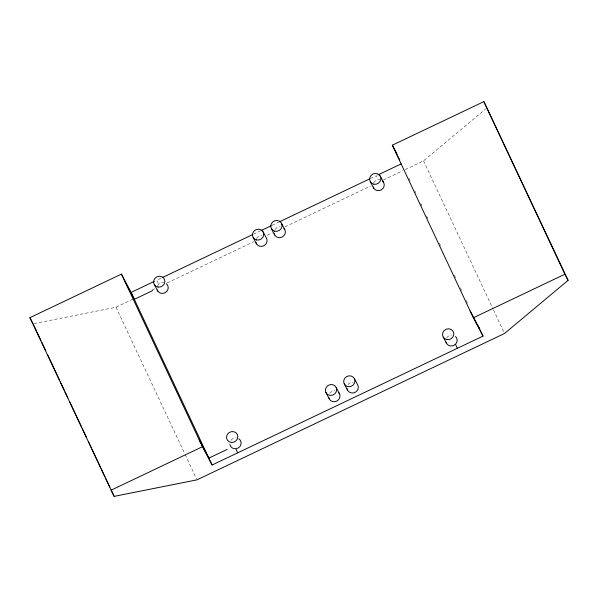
<?xml version="1.0" encoding="UTF-8"?>
<svg xmlns="http://www.w3.org/2000/svg" width="598" height="598" viewBox="0 0 598 598"><rect width="100%" height="100%" fill="white"/><g stroke="black" fill="none" stroke-linecap="round" stroke-linejoin="round"><path stroke-width="0.45" stroke-dasharray="2.99 2.24" d="M405.22 169.6L423.526 160.892L485.666 108.926M160.922 278.227L156.713 280.23L158.328 283.684M253.5 234.169L260.235 230.963M272.015 225.356L278.75 222.15M370.483 178.496L376.374 175.692L377.996 179.146M34.026 323.593L115.997 307.237L133.466 298.925M151.974 290.12L155.338 288.52M167.119 282.914L253.776 241.674M267.239 235.268L272.284 232.861M284.91 226.859L370.73 186.015M383.348 180.013L402.701 170.804M423.526 160.892L493.073 309.076M493.47 309.914L504.533 333.49M408.815 178.002L410.004 180.536M414.758 190.672L415.946 193.206M420.708 203.342L421.896 205.876M426.651 216.013L427.839 218.547M439.336 243.042L440.524 245.576M454.398 275.14L455.586 277.674M460.348 287.81L461.536 290.344M466.291 300.48L467.479 303.014M115.997 307.237L184.752 453.74M185.148 454.585L196.607 478.998M157.551 285.747A5.726 5.382 -27.8 0 1 163.77 282.6M231.007 440.248A5.726 5.382 -27.8 0 1 236.217 437.893M373.623 182.839A5.726 5.382 -27.8 0 1 379.902 179.826M446.639 338.019A5.726 5.382 -27.8 0 1 451.55 335.089M329.79 393.297A5.726 5.382 -27.8 0 1 334.955 390.845M348.096 384.589A5.726 5.382 -27.8 0 1 353.261 382.129M275.005 229.497A5.726 5.382 -27.8 0 1 280.036 226.777M256.557 238.423A5.726 5.382 -27.8 0 1 261.476 235.492"/><path stroke-width="0.9" d="M121.424 274.108L202.43 446.713L212.088 465.027L483.012 336.098L473.354 317.785L392.348 145.179L483.879 101.623L568.1 280.335L504.533 333.49L197.004 479.843L114.121 496.377L29.9 317.665L121.424 274.108L132.293 294.717M154.232 281.411L131.082 292.422L212.088 465.027M162.604 277.427L252.655 234.566M261.072 230.566L271.171 225.76M279.587 221.753L369.646 178.899M378.033 174.908L401.176 163.889M152.632 290.621L134.326 299.329L124.668 281.015M110.907 490.27L202.43 446.713M473.354 317.785L564.878 274.228L568.1 280.335M227.15 449.412L208.851 458.12L199.194 439.807M392.348 145.179L396.967 153.94M395.592 152.086L399.785 160.047M470.11 310.878L479.768 329.192L478.183 325.813M380.074 175.782L383.408 182.106M370.446 181.964L373.772 188.28M443.26 337.152L446.594 343.469M281.441 223.196L284.775 229.512M354.494 378.803A5.726 5.382 -27.8 0 1 348.724 386.712A5.726 5.382 -27.8 0 1 344.762 378.272A5.726 5.382 -27.8 0 1 354.494 378.803L357.828 385.119A5.726 5.382 -27.8 0 1 354.248 392.729A5.726 5.382 -27.8 0 1 347.079 388.693M271.372 228.63L274.706 234.954M344.164 383.722L347.49 390.038M263.015 231.688L266.349 238.011A5.726 5.382 -27.8 0 1 263.561 245.89A5.726 5.382 -27.8 0 1 255.966 242.586M336.188 387.511A5.726 5.382 -27.8 0 1 330.417 395.42A5.726 5.382 -27.8 0 1 326.456 386.981A5.726 5.382 -27.8 0 1 336.188 387.511L339.522 393.828M253.193 237.563L256.52 243.879M325.858 392.43L329.184 398.746M154.508 284.865L157.842 291.181M29.9 317.665L33.122 323.772M483.879 101.623L564.878 274.228M480.127 329.961L483.012 336.098M455.758 344.844L457.38 348.298M236.098 449.382L237.712 452.828M33.51 324.617L36.276 330.507M37.069 332.189L41.023 340.613M41.815 342.295L45.762 350.712M47.735 354.92L59.591 380.186M60.383 381.868L64.337 390.285M65.122 391.974L67.888 397.864M69.869 402.073L81.724 427.331M82.509 429.02L86.463 437.437M88.437 441.645L91.202 447.543M91.995 449.225L100.292 466.903M101.084 468.593L105.039 477.01M105.824 478.692L109.778 487.116M111.751 491.324L114.121 496.377M166.371 283.751A5.726 5.382 -27.8 0 1 165.653 292.407A5.726 5.382 -27.8 0 1 157.207 289.925M238.923 438.827A5.726 5.382 -27.8 0 1 238.348 447.902A5.726 5.382 -27.8 0 1 229.901 444.336M382.473 181.044A5.726 5.382 -27.8 0 1 381.546 189.693A5.726 5.382 -27.8 0 1 373.174 187.01M455.534 336.517A5.726 5.382 -27.8 0 1 454.293 345.143A5.726 5.382 -27.8 0 1 446.041 342.176M338.752 392.654A5.726 5.382 -27.8 0 1 336.637 401.161A5.726 5.382 -27.8 0 1 328.773 397.408M283.938 228.384A5.726 5.382 -27.8 0 1 282.301 236.965A5.726 5.382 -27.8 0 1 274.213 233.639M373.944 184.236A5.726 5.382 -27.8 0 0 380.672 177.053A5.726 5.382 -27.8 0 0 371.156 175.326A5.726 5.382 -27.8 0 0 373.944 184.236M274.661 231.187A5.726 5.382 -27.8 0 0 281.935 224.512A5.726 5.382 -27.8 0 0 272.628 222.045A5.726 5.382 -27.8 0 0 274.661 231.187M256.602 239.955A5.726 5.382 -27.8 0 0 263.569 232.981A5.726 5.382 -27.8 0 0 254.135 230.94A5.726 5.382 -27.8 0 0 256.602 239.955M158.074 287.055A5.726 5.382 -27.8 0 0 164.629 279.729A5.726 5.382 -27.8 0 0 155.061 278.22A5.726 5.382 -27.8 0 0 158.074 287.055M231.456 442.453A5.726 5.382 -27.8 0 0 237.384 434.649A5.726 5.382 -27.8 0 0 227.674 433.931A5.726 5.382 -27.8 0 0 231.456 442.453M446.676 339.544A5.726 5.382 -27.8 0 0 453.643 332.578A5.726 5.382 -27.8 0 0 444.209 330.53A5.726 5.382 -27.8 0 0 446.676 339.544"/></g></svg>
